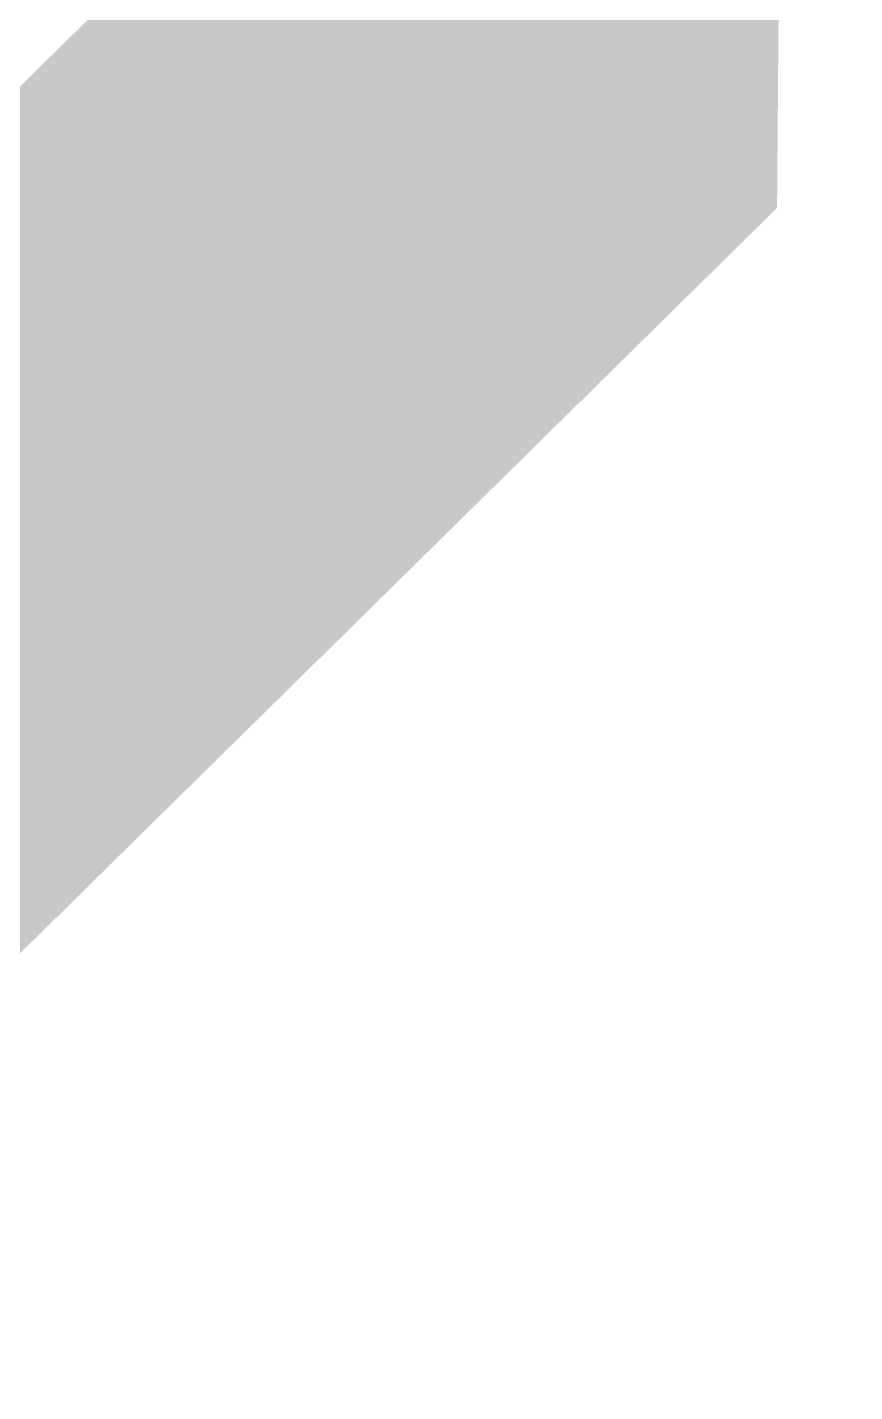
# Model space of a CAD drawing. Header units: metres. Extents: x 326467 to 340077, y 1811030 to 1824953.
# Drawn here: x 327342.82 to 327346.88, y 1813668.93 to 1813675.63 of the extents above; entities that cross this region are included whole.
import ezdxf

# ---------------------------------------------------------------- set-up
doc = ezdxf.new("R2010")
doc.units = ezdxf.units.M
doc.header["$MEASUREMENT"] = 0
doc.layers.add('HIGH TIDE LINE', color=6, linetype='Continuous')
doc.layers.add('NDZ-200M FROM CRZ', color=30, linetype='Continuous')

# ---------------------------------------------------------------- blocks, each defined once
blk = doc.blocks.new('16')
at = {"layer": 'HIGH TIDE LINE', "color": 220, "linetype": 'Continuous', "lineweight": 15, "true_color": 0xff00c5, "const_width": 3.0321}
blk.add_lwpolyline([(327349.222, 1813699.6063), (327349.1908, 1813695.5632), (327345.1172, 1813691.5513), (327345.086, 1813687.5083), (327345.0236, 1813679.4221), (327344.9924, 1813675.379), (327340.9187, 1813671.3672), (327340.8875, 1813667.3241), (327336.8451, 1813667.3553), (327328.729, 1813663.3746), (327324.6866, 1813663.4058), (327320.613, 1813659.3939), (327316.5706, 1813659.4251), (327312.4969, 1813655.4132), (327312.4345, 1813647.3271), (327308.3921, 1813647.3583), (327304.3185, 1813643.3464)], dxfattribs=at)
at = {"layer": 'NDZ-200M FROM CRZ', "const_width": 3.0321, "flags": 128}
blk.add_lwpolyline([(327304.3185, 1813643.3464), (327308.3921, 1813647.3583), (327312.4345, 1813647.3271), (327312.4969, 1813655.4132), (327316.5706, 1813659.4251), (327320.613, 1813659.3939), (327324.6866, 1813663.4058), (327328.729, 1813663.3746), (327336.8451, 1813667.3553), (327340.8875, 1813667.3241), (327340.9187, 1813671.3672), (327344.9924, 1813675.379), (327345.0236, 1813679.4221), (327345.086, 1813687.5083), (327345.1172, 1813691.5513), (327349.1908, 1813695.5632), (327349.222, 1813699.6063)], dxfattribs=at)

msp = doc.modelspace()

# ---------------------------------------------------------------- block references
msp.add_blockref('16', (0, 0))

doc.saveas('drawing.dxf')
